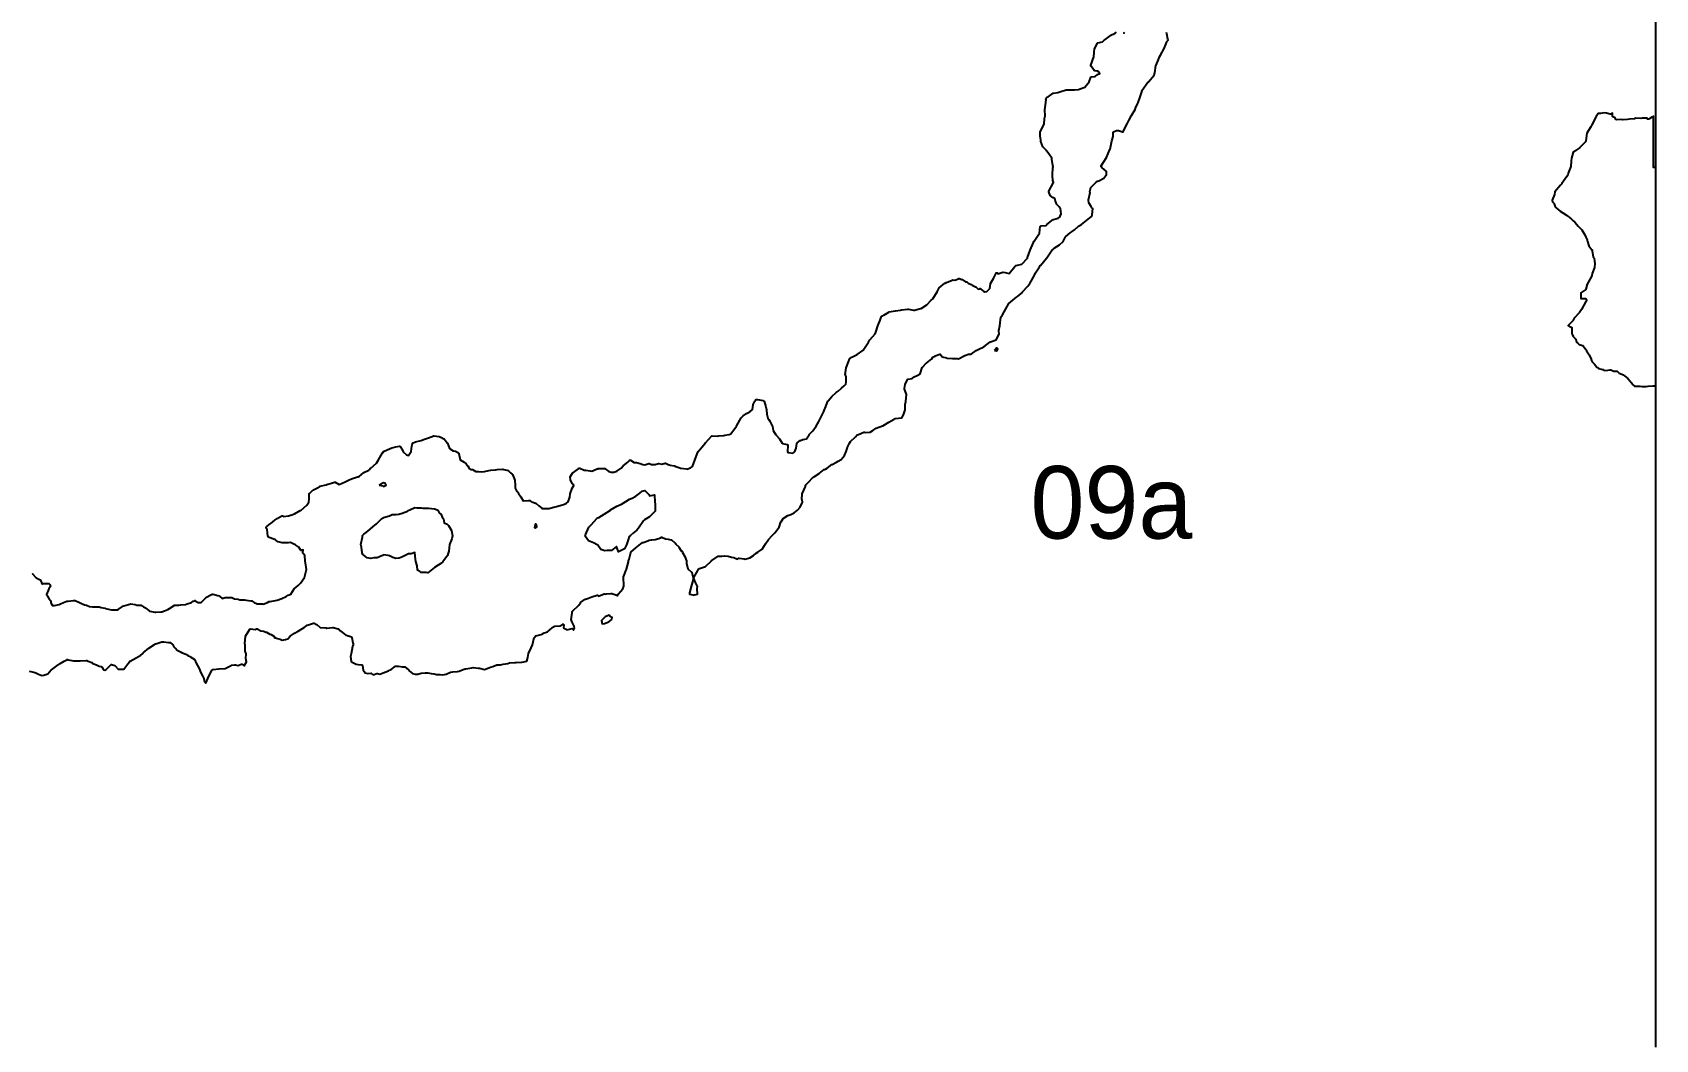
# Model space of a CAD drawing. Header units: millimetres. Extents: x 0 to 600, y 0 to 900.
# Drawn here: x 146.7 to 280.8, y 83.3 to 166.5 of the extents above; entities that cross this region are included whole.
import ezdxf
from ezdxf.enums import TextEntityAlignment as Align

# ---------------------------------------------------------------- set-up
doc = ezdxf.new("R2010")
doc.units = ezdxf.units.MM
doc.layers.add('CORTE', color=1, linetype='Continuous')
doc.layers.add('GRABADO', color=5, linetype='Continuous')

msp = doc.modelspace()

# ---------------------------------------------------------------- linework, layer by layer
at = {"layer": 'CORTE'}
for points in [[(280.82, 188.86), (280.82, 157.83), (280.82, 156.81), (280.82, 154.92), (280.82, 150.76), (280.82, 150.75), (280.82, 150.75), (280.82, 150.54), (280.82, 148.96), (280.82, 130.39), (280.82, 129.06), (280.82, 128.06), (280.82, 127.07), (280.82, 127.06), (280.82, 127.06), (280.82, 125.16), (280.82, 121.31), (280.82, 119.66), (280.82, 118.19), (280.82, 116.05), (280.82, 113.63), (280.82, 112.75), (280.82, 112.75), (280.82, 112.75), (280.82, 112.24), (280.82, 110.82), (280.82, 109.47), (280.82, 109.45), (280.82, 89.43), (280.82, 89.43), (280.82, 89.43), (280.82, 88.53), (280.82, 88.53), (280.82, 88.03), (280.82, 86.38), (280.82, 86.09), (280.82, 85.64), (280.82, 85.43), (280.82, 85.11), (280.82, 84.85), (280.82, 84.2), (280.82, 83.44), (280.82, 82.79)], [(146.65, 121.79), (146.66, 121.78), (146.67, 121.78), (146.95, 121.47), (146.95, 121.47), (146.96, 121.46), (146.96, 121.45), (147.3, 121.26), (147.31, 121.26), (147.31, 121.25), (147.32, 121.25), (147.32, 121.25), (147.32, 121.24), (147.33, 121.23), (147.33, 121.23), (147.47, 120.92), (147.52, 120.96), (147.52, 120.96), (147.53, 120.97), (147.54, 120.97), (147.55, 120.97), (147.56, 120.97), (147.96, 120.97), (147.97, 120.97), (147.98, 120.97), (147.99, 120.97), (148, 120.96), (148, 120.96), (148.09, 120.88), (148.09, 120.88), (148.1, 120.87), (148.1, 120.86), (148.11, 120.86), (148.11, 120.85), (148.14, 120.75), (148.14, 120.74), (148.14, 120.73), (148.14, 120.72), (148.14, 120.71), (148.13, 120.7), (148.13, 120.7), (148.02, 120.52), (147.81, 120.05), (147.91, 119.94), (147.91, 119.93), (148.02, 119.74), (148.15, 119.56), (148.16, 119.56), (148.16, 119.55), (148.16, 119.54), (148.17, 119.54), (148.17, 119.53), (148.19, 119.37), (148.32, 119.15), (148.47, 119.15), (148.86, 119.24), (148.98, 119.28), (149.23, 119.41), (149.23, 119.41), (149.5, 119.51), (149.5, 119.51), (149.51, 119.51), (149.6, 119.52), (150.05, 119.56), (150.05, 119.56), (150.16, 119.55), (150.17, 119.55), (150.18, 119.55), (150.18, 119.55), (150.54, 119.41), (150.55, 119.41), (150.56, 119.4), (150.56, 119.4), (150.59, 119.38), (150.6, 119.37), (150.6, 119.37), (150.96, 119.2), (151.11, 119.17), (151.12, 119.17), (151.38, 119.08), (151.62, 119.03), (151.85, 119.03), (152.14, 119.04), (152.15, 119.04), (152.16, 119.04), (152.35, 118.98), (152.68, 118.92), (152.69, 118.91), (152.69, 118.91), (152.8, 118.86), (153.2, 118.78), (153.23, 118.78), (153.69, 118.78), (153.75, 118.82), (154.19, 119.11), (154.2, 119.12), (154.21, 119.12), (154.59, 119.22), (154.73, 119.27), (154.74, 119.28), (154.75, 119.28), (154.76, 119.28), (154.76, 119.28), (155.15, 119.23), (155.15, 119.23), (155.16, 119.23), (155.29, 119.18), (155.62, 119.17), (155.62, 119.17), (155.63, 119.17), (155.64, 119.17), (155.65, 119.16), (155.66, 119.16), (155.84, 119.04), (156.01, 118.95), (156.02, 118.94), (156.02, 118.94), (156.3, 118.71), (156.34, 118.68), (156.35, 118.68), (156.77, 118.61), (156.85, 118.61), (157.3, 118.63), (157.3, 118.63), (157.36, 118.63), (157.58, 118.72), (157.86, 118.81), (157.99, 118.89), (158.37, 119.16), (158.38, 119.17), (158.39, 119.17), (158.4, 119.18), (158.41, 119.18), (158.75, 119.18), (158.92, 119.21), (158.93, 119.21), (159.31, 119.23), (159.44, 119.28), (159.81, 119.41), (159.94, 119.5), (159.95, 119.5), (159.96, 119.5), (160.06, 119.54), (160.06, 119.54), (160.07, 119.55), (160.09, 119.55), (160.1, 119.55), (160.11, 119.54), (160.35, 119.41), (160.49, 119.39), (160.5, 119.39), (160.61, 119.41), (160.98, 119.79), (160.98, 119.79), (160.99, 119.8), (161.47, 120.05), (161.5, 120.07), (161.51, 120.08), (161.52, 120.08), (161.54, 120.09), (161.54, 120.09), (161.55, 120.09), (161.56, 120.09), (161.56, 120.09), (161.57, 120.09), (161.98, 119.97), (161.98, 119.97), (162.09, 119.94), (162.1, 119.94), (162.11, 119.93), (162.12, 119.93), (162.33, 119.74), (162.58, 119.81), (162.58, 119.82), (162.59, 119.82), (162.59, 119.82), (162.6, 119.82), (162.88, 119.8), (163.12, 119.82), (163.12, 119.82), (163.13, 119.82), (163.14, 119.82), (163.14, 119.81), (163.15, 119.81), (163.37, 119.71), (163.66, 119.66), (163.66, 119.66), (163.81, 119.63), (164.17, 119.63), (164.17, 119.63), (164.18, 119.63), (164.32, 119.6), (164.7, 119.54), (164.79, 119.54), (164.79, 119.53), (164.8, 119.53), (164.81, 119.53), (164.82, 119.53), (164.82, 119.52), (164.98, 119.41), (165.17, 119.32), (165.23, 119.3), (165.64, 119.29), (165.65, 119.29), (165.66, 119.29), (165.66, 119.29), (165.67, 119.28), (165.73, 119.25), (166.09, 119.41), (166.22, 119.48), (166.23, 119.48), (166.24, 119.49), (166.25, 119.49), (166.26, 119.49), (166.27, 119.49), (166.31, 119.48), (166.76, 119.56), (166.9, 119.6), (167.27, 119.72), (167.64, 119.9), (167.79, 119.99), (167.79, 119.99), (168.01, 120.09), (168.29, 120.53), (168.29, 120.54), (168.3, 120.54), (168.61, 120.79), (168.81, 121), (169.15, 121.46), (169.31, 122.12), (169.22, 122.67), (169.19, 122.8), (169.19, 122.81), (169.18, 123.29), (169.03, 123.46), (169.03, 123.46), (169.02, 123.47), (169.02, 123.48), (169.02, 123.49), (169.01, 123.5), (169.01, 123.51), (169.03, 123.74), (168.88, 123.71), (168.88, 123.71), (168.87, 123.71), (168.86, 123.71), (168.85, 123.71), (168.84, 123.71), (168.83, 123.72), (168.83, 123.72), (168.82, 123.73), (168.82, 123.73), (168.81, 123.74), (168.81, 123.75), (168.68, 123.98), (168.44, 124.14), (168.44, 124.14), (168.38, 124.2), (168.35, 124.19), (168.35, 124.19), (168.34, 124.19), (168.33, 124.2), (168.32, 124.2), (168.32, 124.2), (167.99, 124.35), (167.83, 124.33), (167.83, 124.33), (167.45, 124.33), (167.29, 124.34), (167.29, 124.34), (166.97, 124.41), (166.97, 124.41), (166.96, 124.41), (166.95, 124.42), (166.95, 124.42), (166.74, 124.57), (166.61, 124.64), (166.23, 124.78), (166.2, 124.79), (166.2, 124.79), (166.19, 124.79), (166.18, 124.8), (166.17, 124.8), (166.17, 124.81), (166.14, 124.86), (166.13, 124.86), (166.13, 124.87), (166.13, 124.87), (166.13, 124.88), (166.12, 124.89), (166.07, 125.42), (165.99, 125.55), (165.99, 125.56), (165.99, 125.57), (165.98, 125.57), (165.98, 125.58), (165.98, 125.59), (165.98, 125.6), (165.98, 125.6), (165.98, 125.61), (165.99, 125.62), (165.99, 125.62), (165.99, 125.63), (165.99, 125.63), (166, 125.65), (166.01, 125.65), (166.21, 125.81), (166.5, 126.04), (166.5, 126.04), (166.73, 126.23), (166.73, 126.23), (166.9, 126.35), (166.9, 126.35), (167.27, 126.55), (167.27, 126.55), (167.28, 126.55), (167.29, 126.55), (167.3, 126.56), (167.3, 126.56), (167.31, 126.56), (167.31, 126.55), (167.32, 126.55), (167.33, 126.55), (167.42, 126.5), (167.81, 126.55), (168, 126.63), (168.01, 126.63), (168.32, 126.72), (168.8, 127), (168.8, 127), (168.81, 127.01), (168.82, 127.01), (168.84, 127.01), (168.88, 127.04), (169.33, 127.44), (169.5, 127.7), (169.53, 127.96), (169.52, 128.37), (169.52, 128.38), (169.52, 128.39), (169.53, 128.39), (169.53, 128.4), (169.54, 128.41), (169.54, 128.42), (169.55, 128.42), (169.87, 128.71), (169.88, 128.72), (170.22, 128.89), (170.4, 129), (170.41, 129), (170.42, 129.01), (170.42, 129.01), (170.93, 129.12), (170.94, 129.12), (171, 129.14), (171.46, 129.3), (171.62, 129.35), (171.63, 129.35), (171.65, 129.35), (171.66, 129.35), (171.67, 129.34), (171.67, 129.34), (171.68, 129.34), (172.01, 129.15), (172.5, 129.36), (172.78, 129.52), (172.79, 129.52), (173.02, 129.62), (173.03, 129.62), (173.52, 129.79), (173.53, 129.79), (173.54, 129.8), (173.55, 129.8), (173.55, 129.8), (173.56, 129.8), (173.57, 129.79), (173.57, 129.79), (173.67, 129.82), (174.05, 130.14), (174.05, 130.15), (174.06, 130.15), (174.06, 130.15), (174.46, 130.35), (174.46, 130.35), (174.56, 130.39), (174.6, 130.49), (174.61, 130.49), (174.61, 130.5), (174.62, 130.5), (174.62, 130.51), (175.09, 130.91), (175.27, 131.19), (175.6, 131.77), (175.61, 131.78), (175.61, 131.78), (175.71, 131.9), (175.72, 131.9), (175.72, 131.91), (175.73, 131.91), (176.16, 132.11), (176.16, 132.11), (176.37, 132.19), (176.37, 132.19), (176.69, 132.28), (176.7, 132.28), (177, 132.31), (177.01, 132.31), (177.02, 132.31), (177.03, 132.3), (177.04, 132.3), (177.05, 132.29), (177.05, 132.29), (177.06, 132.28), (177.07, 132.27), (177.07, 132.27), (177.29, 131.88), (177.29, 131.87), (177.29, 131.86), (177.3, 131.85), (177.3, 131.84), (177.3, 131.84), (177.57, 131.61), (177.73, 131.56), (177.96, 131.87), (178.03, 132.31), (178.03, 132.31), (178.08, 132.55), (178.08, 132.56), (178.08, 132.57), (178.09, 132.57), (178.09, 132.58), (178.09, 132.58), (178.1, 132.59), (178.11, 132.6), (178.11, 132.6), (178.12, 132.6), (178.12, 132.61), (178.26, 132.66), (178.26, 132.66), (178.31, 132.67), (178.78, 132.78), (178.97, 132.86), (179.3, 132.99), (179.3, 132.99), (179.69, 133.13), (179.82, 133.19), (179.83, 133.19), (179.83, 133.19), (179.84, 133.19), (179.84, 133.19), (179.85, 133.19), (179.86, 133.19), (180.26, 133.13), (180.27, 133.13), (180.4, 133.07), (180.41, 133.07), (180.66, 132.94), (180.67, 132.93), (180.67, 132.93), (180.68, 132.92), (180.68, 132.92), (180.95, 132.59), (180.96, 132.58), (180.96, 132.58), (180.96, 132.58), (180.96, 132.57), (180.97, 132.57), (181.14, 132.13), (181.44, 131.94), (181.44, 131.94), (181.6, 131.92), (181.6, 131.92), (181.62, 131.91), (181.62, 131.91), (181.87, 131.76), (181.88, 131.75), (181.88, 131.75), (181.88, 131.75), (181.89, 131.74), (181.9, 131.73), (181.9, 131.72), (181.9, 131.72), (182.01, 131.2), (182.01, 131.2), (182.01, 131.2), (182.34, 131), (182.35, 130.99), (182.51, 130.87), (182.51, 130.86), (182.52, 130.86), (182.52, 130.85), (182.66, 130.68), (182.66, 130.67), (182.67, 130.66), (182.67, 130.66), (182.72, 130.5), (182.91, 130.4), (183, 130.39), (183.01, 130.39), (183.02, 130.39), (183.31, 130.24), (183.51, 130.24), (183.52, 130.24), (183.52, 130.24), (183.77, 130.19), (184.02, 130.23), (184.37, 130.3), (184.54, 130.34), (184.54, 130.34), (184.55, 130.35), (184.94, 130.36), (185.07, 130.38), (185.51, 130.41), (185.52, 130.41), (185.53, 130.41), (185.62, 130.39), (185.98, 130.31), (185.98, 130.31), (185.99, 130.3), (186, 130.3), (186, 130.3), (186.01, 130.29), (186.17, 130.11), (186.31, 130), (186.31, 129.99), (186.32, 129.99), (186.32, 129.98), (186.33, 129.98), (186.43, 129.79), (186.43, 129.79), (186.52, 129.52), (186.53, 129.51), (186.53, 129.51), (186.55, 129.07), (186.55, 129.06), (186.55, 128.85), (186.71, 128.58), (186.77, 128.51), (186.77, 128.51), (186.83, 128.42), (186.83, 128.42), (187.02, 128.13), (187.03, 128.13), (187.21, 127.79), (187.69, 127.83), (187.69, 127.83), (187.76, 127.83), (187.77, 127.83), (187.77, 127.83), (187.78, 127.83), (187.78, 127.82), (187.79, 127.82), (187.89, 127.74), (188.17, 127.65), (188.17, 127.65), (188.18, 127.64), (188.25, 127.6), (188.26, 127.6), (188.52, 127.39), (188.77, 127.19), (188.83, 127.18), (189.26, 127.16), (189.33, 127.16), (189.76, 127.29), (189.77, 127.29), (189.98, 127.34), (190.28, 127.42), (190.64, 127.54), (190.79, 127.61), (190.95, 127.72), (191.07, 128.11), (191.12, 128.39), (191.12, 128.39), (191.28, 128.84), (191.28, 128.85), (191.4, 129.07), (191.38, 129.15), (191.3, 129.21), (191.3, 129.22), (191.29, 129.22), (191.29, 129.23), (191.28, 129.23), (191.14, 129.53), (191.13, 129.54), (191.13, 129.55), (191.13, 129.55), (191.11, 129.76), (191.11, 129.77), (191.12, 129.78), (191.12, 129.78), (191.12, 129.79), (191.29, 130.08), (191.29, 130.08), (191.29, 130.09), (191.3, 130.09), (191.31, 130.1), (191.79, 130.46), (191.79, 130.46), (191.83, 130.49), (191.84, 130.49), (191.85, 130.49), (191.86, 130.49), (191.86, 130.5), (191.87, 130.5), (191.88, 130.5), (191.88, 130.5), (191.89, 130.49), (191.9, 130.49), (191.9, 130.49), (192.27, 130.33), (192.4, 130.33), (192.4, 130.33), (192.74, 130.28), (192.75, 130.28), (192.91, 130.25), (193.35, 130.44), (193.35, 130.44), (193.42, 130.46), (193.43, 130.46), (193.43, 130.47), (193.44, 130.47), (193.91, 130.47), (193.95, 130.48), (193.96, 130.48), (193.96, 130.48), (193.97, 130.48), (193.98, 130.48), (193.98, 130.47), (193.99, 130.47), (194, 130.47), (194.01, 130.46), (194.01, 130.46), (194.31, 130.23), (194.5, 130.17), (194.72, 130.16), (194.97, 130.25), (195.32, 130.51), (195.48, 130.69), (195.86, 131.01), (196, 131.15), (196.01, 131.15), (196.02, 131.16), (196.02, 131.16), (196.03, 131.16), (196.03, 131.17), (196.04, 131.17), (196.05, 131.17), (196.06, 131.17), (196.06, 131.17), (196.07, 131.17), (196.08, 131.17), (196.09, 131.16), (196.09, 131.16), (196.09, 131.16), (196.4, 130.96), (196.57, 130.98), (196.58, 130.98), (196.59, 130.98), (196.6, 130.98), (196.88, 130.89), (197.12, 130.82), (197.28, 130.77), (197.6, 130.89), (197.61, 130.89), (197.61, 130.89), (197.62, 130.89), (197.63, 130.89), (197.63, 130.89), (197.64, 130.89), (197.65, 130.89), (197.84, 130.8), (198.13, 130.81), (198.4, 130.89), (198.4, 130.89), (198.41, 130.89), (198.42, 130.89), (198.43, 130.89), (198.43, 130.89), (198.67, 130.84), (198.95, 130.92), (198.95, 130.92), (198.96, 130.92), (198.98, 130.92), (198.99, 130.92), (198.99, 130.91), (199.22, 130.81), (199.38, 130.74), (199.73, 130.69), (199.73, 130.69), (199.74, 130.69), (199.75, 130.69), (199.75, 130.68), (199.76, 130.68), (199.83, 130.63), (200.16, 130.52), (200.24, 130.49), (200.25, 130.49), (200.26, 130.49), (200.71, 130.44), (200.72, 130.44), (200.72, 130.44), (200.76, 130.43), (201.05, 130.52), (201.22, 130.65), (201.4, 131.16), (201.4, 131.16), (201.61, 131.7), (201.61, 131.7), (201.7, 131.87), (201.7, 131.88), (201.7, 131.89), (201.75, 131.94), (202.27, 132.58), (202.27, 132.58), (202.27, 132.59), (202.28, 132.6), (202.28, 132.6), (202.8, 133.16), (202.8, 133.16), (202.81, 133.17), (202.82, 133.17), (202.83, 133.18), (202.83, 133.18), (202.84, 133.18), (202.85, 133.18), (202.85, 133.18), (203.27, 133.16), (203.37, 133.17), (203.81, 133.2), (203.88, 133.22), (204.26, 133.3), (204.38, 133.34), (204.85, 133.97), (204.88, 134.02), (205.24, 134.66), (205.24, 134.66), (205.25, 134.67), (205.42, 134.82), (205.42, 134.83), (205.67, 135.01), (205.95, 135.16), (206.17, 135.35), (206.23, 135.75), (206.24, 135.76), (206.24, 135.76), (206.24, 135.77), (206.36, 136.04), (206.36, 136.04), (206.37, 136.05), (206.45, 136.16), (206.46, 136.16), (206.46, 136.17), (206.47, 136.18), (206.48, 136.18), (206.49, 136.18), (206.49, 136.19), (206.5, 136.19), (206.5, 136.19), (206.59, 136.19), (206.6, 136.19), (207.05, 136.1), (207.06, 136.1), (207.06, 136.1), (207.07, 136.1), (207.08, 136.09), (207.09, 136.08), (207.09, 136.08), (207.1, 136.08), (207.12, 136.06), (207.12, 136.05), (207.13, 136.04), (207.13, 136.03), (207.28, 135.58), (207.29, 135.58), (207.34, 135.33), (207.34, 135.32), (207.36, 134.96), (207.45, 134.65), (207.53, 134.54), (207.53, 134.54), (207.62, 134.4), (207.62, 134.39), (207.75, 134.12), (207.75, 134.12), (207.82, 133.95), (207.82, 133.94), (207.89, 133.61), (208.11, 133.27), (208.12, 133.26), (208.13, 133.25), (208.14, 133.24), (208.4, 132.93), (208.64, 132.58), (208.64, 132.57), (208.64, 132.56), (208.65, 132.55), (208.65, 132.54), (208.65, 132.53), (209.03, 132.47), (209.04, 132.46), (209.06, 132.46), (209.06, 132.45), (209.07, 132.45), (209.08, 132.44), (209.08, 132.44), (209.08, 132.43), (209.09, 132.43), (209.09, 132.42), (209.09, 132.4), (209.09, 132.39), (209.06, 131.87), (209.1, 131.81), (209.15, 131.79), (209.51, 131.75), (209.6, 131.81), (209.67, 131.88), (209.8, 132.17), (209.84, 132.55), (209.84, 132.55), (209.84, 132.56), (209.85, 132.57), (209.85, 132.57), (209.85, 132.58), (209.86, 132.58), (209.86, 132.59), (209.87, 132.59), (210.13, 132.78), (210.14, 132.78), (210.14, 132.79), (210.35, 132.88), (210.35, 132.88), (210.36, 132.88), (210.65, 132.94), (210.87, 133.27), (210.87, 133.28), (211.16, 133.6), (211.44, 133.97), (211.67, 134.37), (211.8, 134.65), (211.8, 134.65), (212.07, 135.18), (212.14, 135.34), (212.19, 135.47), (212.41, 136.04), (212.41, 136.04), (212.41, 136.05), (212.42, 136.06), (212.73, 136.44), (212.73, 136.44), (213.1, 136.76), (213.1, 136.76), (213.26, 136.88), (213.53, 137.11), (213.76, 137.32), (213.76, 137.32), (213.9, 137.44), (213.92, 137.62), (213.92, 138.07), (213.86, 138.19), (213.86, 138.19), (213.86, 138.2), (213.86, 138.21), (213.85, 138.22), (213.85, 138.23), (213.91, 138.79), (213.91, 138.8), (213.92, 138.81), (214.12, 139.29), (214.2, 139.51), (214.2, 139.51), (214.2, 139.52), (214.21, 139.52), (214.21, 139.53), (214.3, 139.63), (214.31, 139.64), (214.31, 139.65), (214.32, 139.65), (214.44, 139.7), (214.84, 139.9), (215.3, 140.24), (215.34, 140.27), (215.78, 140.91), (215.85, 141.08), (215.86, 141.08), (215.86, 141.09), (215.87, 141.1), (216.32, 141.61), (216.37, 141.74), (216.54, 142.28), (216.54, 142.28), (216.72, 142.74), (216.81, 142.98), (216.81, 142.99), (216.82, 142.99), (216.82, 143), (216.82, 143.01), (216.92, 143.1), (216.92, 143.1), (216.93, 143.11), (216.93, 143.11), (216.94, 143.11), (217.03, 143.15), (217.45, 143.41), (217.46, 143.41), (217.47, 143.42), (217.47, 143.42), (217.48, 143.42), (217.81, 143.47), (218, 143.51), (218, 143.51), (218.42, 143.58), (218.42, 143.58), (218.53, 143.6), (218.99, 143.65), (219.06, 143.65), (219.06, 143.65), (219.07, 143.65), (219.48, 143.57), (219.58, 143.56), (220.07, 143.7), (220.07, 143.7), (220.08, 143.7), (220.08, 143.7), (220.11, 143.71), (220.58, 144.01), (220.96, 144.4), (220.96, 144.4), (221.09, 144.51), (221.44, 145.07), (221.61, 145.4), (221.61, 145.41), (221.61, 145.41), (221.62, 145.42), (221.62, 145.42), (222.09, 145.79), (222.1, 145.79), (222.15, 145.83), (222.16, 145.84), (222.17, 145.84), (222.21, 145.85), (222.69, 146.06), (222.69, 146.06), (222.71, 146.07), (222.71, 146.07), (222.72, 146.07), (222.89, 146.06), (223.22, 146.17), (223.22, 146.18), (223.23, 146.18), (223.25, 146.18), (223.25, 146.18), (223.26, 146.18), (223.49, 146.09), (223.49, 146.09), (223.5, 146.09), (223.78, 145.91), (223.84, 145.91), (223.85, 145.91), (223.86, 145.91), (223.87, 145.91), (223.87, 145.91), (223.89, 145.9), (223.89, 145.9), (224, 145.8), (224.24, 145.7), (224.25, 145.7), (224.25, 145.69), (224.26, 145.69), (224.33, 145.63), (224.62, 145.5), (224.63, 145.49), (224.63, 145.49), (224.83, 145.3), (224.96, 145.34), (224.97, 145.35), (224.97, 145.35), (224.98, 145.35), (224.99, 145.35), (225, 145.35), (225.01, 145.34), (225.02, 145.34), (225.03, 145.34), (225.03, 145.33), (225.3, 145.1), (225.35, 145.07), (225.54, 145.11), (225.79, 145.35), (225.85, 145.75), (225.85, 145.76), (225.86, 145.77), (226.1, 146.19), (226.23, 146.46), (226.23, 146.46), (226.31, 146.62), (226.31, 146.62), (226.32, 146.64), (226.33, 146.64), (226.33, 146.65), (226.34, 146.65), (226.35, 146.66), (226.36, 146.66), (226.38, 146.66), (226.39, 146.66), (226.4, 146.66), (226.41, 146.65), (226.42, 146.65), (226.43, 146.64), (226.44, 146.63), (226.44, 146.62), (226.45, 146.61), (226.46, 146.57), (226.88, 146.72), (226.89, 146.72), (226.9, 146.72), (226.91, 146.72), (227.06, 146.69), (227.06, 146.69), (227.4, 146.59), (227.86, 147.17), (227.86, 147.17), (227.89, 147.2), (227.89, 147.21), (227.9, 147.21), (227.95, 147.25), (227.96, 147.25), (227.97, 147.25), (227.97, 147.25), (228.43, 147.36), (228.9, 147.86), (228.92, 147.91), (229.13, 148.54), (229.4, 149.17), (229.43, 149.23), (229.43, 149.24), (229.43, 149.25), (229.44, 149.26), (229.46, 149.27), (229.9, 149.93), (229.96, 150.47), (229.97, 150.48), (229.97, 150.49), (229.98, 150.51), (229.99, 150.51), (229.99, 150.52), (230, 150.52), (230, 150.52), (230.01, 150.53), (230.02, 150.53), (230.03, 150.53), (230.46, 150.57), (230.5, 150.61), (230.51, 150.62), (230.51, 150.63), (230.52, 150.64), (230.52, 150.65), (231.04, 151.06), (231.04, 151.06), (231.05, 151.07), (231.06, 151.07), (231.44, 151.18), (231.55, 151.26), (231.6, 151.33), (231.7, 151.53), (231.63, 151.96), (231.59, 152.02), (231.59, 152.02), (231.54, 152.12), (231.32, 152.33), (231.32, 152.33), (231.31, 152.34), (231.31, 152.35), (231.21, 152.66), (231.17, 152.81), (231.06, 152.85), (231.04, 152.85), (231.04, 152.86), (230.82, 153.02), (230.81, 153.02), (230.8, 153.03), (230.8, 153.04), (230.79, 153.04), (230.67, 153.34), (230.66, 153.35), (230.66, 153.36), (230.66, 153.37), (230.66, 153.38), (230.66, 153.39), (230.66, 153.4), (231.02, 154.07), (231.02, 154.07), (231.02, 154.07), (231.03, 154.08), (231.05, 154.1), (231.06, 154.13), (231.01, 154.29), (231.01, 154.3), (230.98, 154.71), (230.97, 154.71), (230.98, 154.77), (231.01, 155.32), (231.01, 155.32), (231.02, 155.44), (231.02, 155.44), (231.02, 155.45), (231.02, 155.45), (231.01, 155.53), (230.93, 156.04), (230.93, 156.13), (230.74, 156.42), (230.5, 156.7), (230.5, 156.71), (230.47, 156.76), (230.44, 156.8), (230.19, 157.06), (230.18, 157.06), (230.17, 157.08), (230, 157.52), (230, 157.52), (230, 157.54), (230, 157.55), (230.01, 157.61), (229.96, 157.98), (229.95, 158.21), (229.95, 158.24), (229.95, 158.26), (229.97, 158.31), (229.97, 158.32), (230.28, 158.95), (230.32, 159.42), (230.37, 159.63), (230.34, 160.12), (230.34, 160.13), (230.34, 160.13), (230.37, 160.33), (230.44, 160.95), (230.43, 161.01), (230.43, 161.02), (230.43, 161.03), (230.44, 161.04), (230.44, 161.05), (230.44, 161.05), (230.5, 161.14), (230.5, 161.15), (230.51, 161.16), (230.51, 161.16), (230.52, 161.17), (230.63, 161.21), (231.04, 161.5), (231.05, 161.5), (231.06, 161.51), (231.07, 161.51), (231.42, 161.55), (231.58, 161.61), (231.58, 161.61), (232.1, 161.77), (232.11, 161.77), (232.12, 161.77), (232.14, 161.77), (232.14, 161.77), (232.65, 161.77), (232.65, 161.77), (232.65, 161.77), (232.79, 161.78), (233.15, 161.81), (233.18, 161.83), (233.18, 161.83), (233.19, 161.83), (233.65, 162), (234.01, 162.44), (234.15, 162.82), (234.15, 162.83), (234.16, 162.84), (234.17, 162.85), (234.18, 162.86), (234.18, 162.86), (234.19, 162.86), (234.2, 162.87), (234.21, 162.87), (234.21, 162.87), (234.51, 162.89), (234.7, 163.04), (234.71, 163.04), (234.88, 163.13), (234.83, 163.24), (234.71, 163.34), (234.47, 163.36), (234.47, 163.37), (234.46, 163.37), (234.44, 163.37), (234.44, 163.37), (234.44, 163.38), (234.43, 163.38), (234.42, 163.39), (234.16, 163.74), (234.15, 163.74), (234.15, 163.76), (234.15, 163.76), (234.14, 163.77), (234.14, 163.78), (234.14, 163.8), (234.14, 163.8), (234.14, 163.81), (234.15, 163.82), (234.15, 163.82), (234.15, 163.83), (234.4, 164.5), (234.43, 164.88), (234.46, 165.19), (234.46, 165.2), (234.47, 165.21), (234.68, 165.62), (234.68, 165.63), (234.68, 165.63), (234.69, 165.64), (234.7, 165.65), (234.71, 165.66), (234.72, 165.66), (235.1, 165.76), (235.22, 165.85), (235.3, 165.93), (235.3, 165.93), (235.74, 166.26), (235.74, 166.27), (236.15, 166.48), (236.15, 166.48), (236.28, 166.54)], [(236.87, 166.53), (236.88, 166.47), (236.93, 166.55)]]:
    msp.add_lwpolyline(points, dxfattribs=at)
for points in [[(175.31, 129.09), (175.62, 129.03), (175.68, 128.98), (175.91, 129.1), (175.82, 129.27), (175.68, 129.3), (175.31, 129.09)], [(188.19, 125.58), (188.2, 125.58), (188.35, 125.64), (188.31, 125.79), (188.24, 125.9), (188.16, 125.61), (188.19, 125.58)]]:
    msp.add_lwpolyline(points, close=True, dxfattribs=at)
at = {"layer": 'GRABADO'}
for points in [[(146.4, 113.71), (146.76, 113.64), (146.77, 113.64), (146.78, 113.64), (146.94, 113.57), (146.94, 113.57), (147.17, 113.46), (147.44, 113.35), (147.59, 113.4), (147.59, 113.4), (147.92, 113.5), (148.21, 113.84), (148.22, 113.84), (148.22, 113.84), (148.44, 114), (148.67, 114.15), (148.96, 114.36), (149.28, 114.54), (149.49, 114.67), (149.49, 114.67), (149.5, 114.68), (149.51, 114.68), (149.52, 114.68), (149.54, 114.68), (149.55, 114.68), (149.62, 114.66), (150.05, 114.58), (150.07, 114.58), (150.07, 114.58), (150.56, 114.57), (150.57, 114.57), (150.58, 114.57), (150.59, 114.57), (151.09, 114.59), (151.12, 114.59), (151.12, 114.59), (151.13, 114.59), (151.14, 114.59), (151.27, 114.55), (151.27, 114.55), (151.57, 114.45), (151.57, 114.44), (151.58, 114.44), (151.59, 114.44), (151.59, 114.43), (151.6, 114.43), (151.66, 114.35), (151.94, 114.24), (152.16, 114.13), (152.33, 114.1), (152.34, 114.1), (152.35, 114.09), (152.35, 114.09), (152.36, 114.09), (152.37, 114.08), (152.37, 114.08), (152.38, 114.07), (152.38, 114.07), (152.54, 113.84), (152.64, 113.8), (152.65, 113.8), (152.72, 113.84), (153.13, 114.24), (153.14, 114.24), (153.15, 114.25), (153.15, 114.25), (153.16, 114.25), (153.16, 114.26), (153.17, 114.26), (153.18, 114.26), (153.19, 114.26), (153.2, 114.26), (153.46, 114.19), (153.46, 114.19), (153.47, 114.18), (153.47, 114.18), (153.48, 114.18), (153.49, 114.17), (153.74, 113.89), (154.2, 113.89), (154.54, 114.32), (154.7, 114.51), (154.71, 114.53), (154.71, 114.53), (154.72, 114.54), (154.72, 114.54), (154.73, 114.54), (155.24, 114.82), (155.62, 115.05), (155.75, 115.15), (155.81, 115.22), (155.81, 115.22), (155.82, 115.23), (156.28, 115.62), (156.28, 115.62), (156.74, 115.93), (156.74, 115.93), (156.81, 115.97), (156.81, 115.97), (156.82, 115.97), (156.83, 115.98), (156.86, 115.99), (157.35, 116.14), (157.35, 116.14), (157.36, 116.14), (157.36, 116.14), (157.52, 116.14), (157.53, 116.14), (157.53, 116.14), (157.9, 116.09), (158.01, 116.09), (158.02, 116.09), (158.03, 116.09), (158.03, 116.09), (158.04, 116.08), (158.05, 116.08), (158.05, 116.08), (158.24, 115.92), (158.24, 115.92), (158.25, 115.92), (158.25, 115.91), (158.34, 115.73), (158.46, 115.62), (158.47, 115.62), (158.62, 115.45), (158.96, 115.28), (158.97, 115.28), (158.98, 115.28), (158.99, 115.28), (158.99, 115.27), (159.06, 115.24), (159.38, 115.1), (159.39, 115.1), (159.4, 115.09), (159.5, 115.01), (159.76, 114.9), (159.76, 114.89), (160.03, 114.72), (160.04, 114.71), (160.04, 114.7), (160.11, 114.62), (160.11, 114.61), (160.12, 114.6), (160.12, 114.59), (160.14, 114.5), (160.31, 114.18), (160.31, 114.18), (160.5, 113.82), (160.5, 113.81), (160.5, 113.81), (160.52, 113.72), (160.57, 113.57), (160.72, 113.33), (160.72, 113.33), (160.82, 113.12), (160.82, 113.11), (160.82, 113.11), (160.88, 112.84), (161, 112.73), (161.15, 113.11), (161.15, 113.12), (161.48, 113.81), (161.49, 113.81), (161.5, 113.83), (161.51, 113.84), (161.52, 113.84), (161.53, 113.85), (161.53, 113.85), (161.59, 113.86), (161.59, 113.86), (162.07, 113.9), (162.1, 113.91), (162.58, 113.94), (162.65, 113.97), (163.08, 114.2), (163.09, 114.2), (163.1, 114.21), (163.1, 114.21), (163.4, 114.25), (163.41, 114.25), (163.42, 114.25), (163.43, 114.25), (163.44, 114.25), (163.64, 114.19), (163.95, 114.29), (163.95, 114.29), (163.97, 114.29), (163.98, 114.29), (163.99, 114.29), (164, 114.29), (164.01, 114.28), (164.01, 114.28), (164.02, 114.28), (164.15, 114.16), (164.36, 114.49), (164.31, 114.77), (164.31, 114.77), (164.33, 115.16), (164.25, 115.36), (164.25, 115.36), (164.25, 115.37), (164.24, 115.86), (164.21, 116.01), (164.21, 116.02), (164.21, 116.03), (164.27, 116.57), (164.28, 116.58), (164.28, 116.59), (164.28, 116.6), (164.62, 117.18), (164.63, 117.19), (164.64, 117.2), (164.65, 117.2), (164.65, 117.21), (164.67, 117.22), (164.68, 117.22), (164.69, 117.22), (165.08, 117.17), (165.18, 117.21), (165.19, 117.22), (165.21, 117.22), (165.23, 117.22), (165.23, 117.22), (165.24, 117.21), (165.54, 117.05), (165.74, 117.03), (165.75, 117.03), (165.75, 117.03), (165.76, 117.03), (165.99, 116.94), (166, 116.94), (166.29, 116.79), (166.38, 116.76), (166.39, 116.75), (166.39, 116.75), (166.6, 116.62), (166.61, 116.62), (166.62, 116.61), (166.62, 116.6), (166.7, 116.47), (166.79, 116.47), (166.8, 116.46), (167.13, 116.37), (167.13, 116.37), (167.14, 116.37), (167.31, 116.28), (167.57, 116.33), (167.78, 116.4), (167.96, 116.61), (167.97, 116.62), (167.97, 116.62), (168.31, 116.86), (168.62, 117.04), (168.83, 117.16), (169.12, 117.32), (169.35, 117.5), (169.35, 117.51), (169.36, 117.51), (169.56, 117.59), (169.56, 117.59), (169.89, 117.7), (169.9, 117.7), (169.91, 117.7), (169.92, 117.7), (169.94, 117.7), (169.95, 117.69), (170.15, 117.59), (170.16, 117.58), (170.16, 117.58), (170.16, 117.58), (170.44, 117.32), (170.45, 117.32), (170.93, 117.29), (170.94, 117.28), (170.95, 117.28), (170.96, 117.28), (170.98, 117.27), (171.48, 117.33), (171.49, 117.33), (171.5, 117.33), (171.5, 117.33), (171.51, 117.32), (171.51, 117.32), (171.94, 117.22), (171.95, 117.22), (171.96, 117.22), (171.96, 117.21), (171.97, 117.21), (171.97, 117.2), (171.98, 117.2), (171.98, 117.2), (171.99, 117.19), (172.06, 117.08), (172.28, 116.92), (172.28, 116.92), (172.55, 116.7), (172.56, 116.7), (172.57, 116.7), (172.58, 116.7), (172.59, 116.7), (172.59, 116.7), (172.6, 116.7), (172.77, 116.63), (173.02, 116.56), (173.03, 116.55), (173.04, 116.55), (173.04, 116.54), (173.05, 116.54), (173.06, 116.53), (173.06, 116.52), (173.07, 116.51), (173.07, 116.5), (173.13, 116.05), (173.17, 115.97), (173.17, 115.96), (173.18, 115.94), (173.18, 115.93), (173.17, 115.85), (173.16, 115.85), (173.12, 115.75), (173.01, 115.16), (173.01, 115.15), (172.94, 114.92), (173, 114.52), (173.05, 114.49), (173.09, 114.46), (173.41, 114.29), (173.58, 114.27), (173.87, 114.24), (173.87, 114.24), (173.88, 114.24), (173.89, 114.23), (173.9, 114.23), (173.91, 114.22), (173.91, 114.22), (173.92, 114.21), (173.93, 114.2), (173.93, 114.19), (173.93, 114.18), (174, 113.81), (174.07, 113.7), (174.14, 113.59), (174.38, 113.53), (174.62, 113.56), (174.63, 113.56), (174.64, 113.56), (174.65, 113.55), (174.66, 113.55), (174.67, 113.54), (174.67, 113.54), (174.81, 113.41), (175.12, 113.54), (175.13, 113.54), (175.14, 113.54), (175.15, 113.54), (175.16, 113.54), (175.17, 113.54), (175.37, 113.47), (175.64, 113.59), (176.09, 113.76), (176.16, 113.79), (176.3, 113.85), (176.67, 114.12), (176.67, 114.12), (176.68, 114.12), (176.69, 114.13), (176.69, 114.13), (176.7, 114.13), (176.71, 114.13), (176.71, 114.13), (176.92, 114.12), (176.92, 114.12), (177.24, 114.07), (177.4, 114.09), (177.41, 114.09), (177.42, 114.09), (177.43, 114.08), (177.44, 114.08), (177.45, 114.07), (177.45, 114.07), (177.73, 113.84), (177.74, 113.84), (177.78, 113.79), (177.78, 113.79), (177.81, 113.74), (178.07, 113.53), (178.29, 113.47), (178.51, 113.48), (178.79, 113.56), (178.79, 113.56), (179.11, 113.58), (179.12, 113.58), (179.33, 113.57), (179.34, 113.57), (179.61, 113.53), (179.86, 113.49), (180.07, 113.44), (180.37, 113.44), (180.37, 113.44), (180.57, 113.43), (180.87, 113.48), (181.22, 113.63), (181.22, 113.63), (181.23, 113.63), (181.41, 113.67), (181.41, 113.67), (181.8, 113.69), (181.92, 113.73), (182.27, 113.85), (182.27, 113.86), (182.44, 113.9), (182.48, 113.91), (182.48, 113.91), (182.49, 113.91), (182.97, 113.99), (183.09, 114.01), (183.09, 114.01), (183.11, 114.01), (183.11, 114.01), (183.51, 113.96), (183.59, 113.96), (183.6, 113.96), (184.02, 113.86), (184.53, 114.06), (184.53, 114.06), (184.72, 114.11), (185.05, 114.23), (185.06, 114.23), (185.06, 114.23), (185.07, 114.23), (185.35, 114.23), (185.58, 114.3), (185.58, 114.3), (185.95, 114.34), (186.1, 114.4), (186.11, 114.4), (186.11, 114.4), (186.11, 114.4), (186.56, 114.44), (186.57, 114.44), (186.57, 114.44), (186.65, 114.43), (187.09, 114.46), (187.15, 114.47), (187.53, 114.54), (187.62, 114.86), (187.66, 115.18), (187.66, 115.19), (187.66, 115.2), (187.66, 115.21), (187.77, 115.4), (187.99, 115.89), (188.14, 116.49), (188.15, 116.5), (188.15, 116.51), (188.16, 116.51), (188.24, 116.61), (188.24, 116.62), (188.24, 116.62), (188.25, 116.63), (188.26, 116.63), (188.27, 116.63), (188.71, 116.76), (188.87, 116.84), (188.87, 116.85), (189.22, 116.98), (189.62, 117.31), (189.63, 117.32), (189.74, 117.39), (189.75, 117.4), (189.84, 117.43), (189.85, 117.44), (189.86, 117.44), (190.28, 117.47), (190.47, 117.59), (190.48, 117.6), (190.49, 117.6), (190.5, 117.6), (190.51, 117.6), (190.52, 117.6), (190.53, 117.6), (190.54, 117.6), (190.55, 117.59), (190.56, 117.58), (190.57, 117.57), (190.58, 117.56), (190.58, 117.55), (190.58, 117.54), (190.58, 117.53), (190.58, 117.52), (190.58, 117.52), (190.55, 117.3), (190.76, 117.19), (190.84, 117.15), (191.27, 117.24), (191.28, 117.24), (191.29, 117.24), (191.29, 117.24), (191.3, 117.23), (191.31, 117.23), (191.32, 117.23), (191.32, 117.22), (191.33, 117.22), (191.34, 117.21), (191.35, 117.2), (191.35, 117.19), (191.37, 117.1), (191.47, 117.27), (191.43, 117.43), (191.28, 117.77), (191.24, 117.84), (191.23, 117.84), (191.23, 117.85), (191.22, 117.86), (191.21, 117.93), (191.2, 117.94), (191.2, 117.96), (191.28, 118.55), (191.28, 118.65), (191.29, 118.66), (191.29, 118.67), (191.29, 118.67), (191.29, 118.68), (191.3, 118.69), (191.82, 119.18), (191.95, 119.38), (191.95, 119.39), (191.96, 119.39), (191.97, 119.4), (192.36, 119.66), (192.36, 119.66), (192.37, 119.67), (192.63, 119.76), (192.89, 119.87), (192.9, 119.87), (193.33, 119.99), (193.34, 119.99), (193.35, 119.99), (193.35, 119.99), (193.36, 119.99), (193.37, 119.99), (193.38, 119.99), (193.39, 119.98), (193.39, 119.98), (193.4, 119.98), (193.46, 119.93), (193.93, 120.1), (193.94, 120.1), (193.95, 120.1), (193.96, 120.1), (193.96, 120.1), (193.97, 120.1), (193.98, 120.1), (193.98, 120.1), (193.99, 120.09), (194, 120.09), (194.11, 120.11), (194.11, 120.11), (194.48, 120.15), (194.49, 120.15), (194.49, 120.15), (194.52, 120.15), (194.53, 120.14), (194.54, 120.14), (194.54, 120.14), (194.63, 120.11), (194.96, 120), (194.97, 119.99), (194.98, 119.99), (194.98, 119.98), (195, 119.96), (195.07, 120.08), (195.07, 120.08), (195.47, 120.52), (195.55, 120.74), (195.55, 120.86), (195.52, 121.42), (195.52, 121.43), (195.52, 121.52), (195.52, 121.52), (195.52, 121.53), (195.76, 122.14), (195.94, 122.77), (195.94, 122.8), (195.94, 122.81), (195.94, 122.82), (195.94, 122.83), (195.98, 122.99), (196.11, 123.52), (196.11, 123.53), (196.12, 123.54), (196.12, 123.55), (196.13, 123.56), (196.53, 123.93), (196.53, 123.93), (196.95, 124.26), (197.06, 124.34), (197.06, 124.35), (197.07, 124.35), (197.07, 124.35), (197.08, 124.36), (197.09, 124.36), (197.1, 124.36), (197.11, 124.36), (197.15, 124.36), (197.6, 124.53), (197.6, 124.53), (197.61, 124.54), (197.84, 124.58), (197.85, 124.58), (198.13, 124.61), (198.43, 124.68), (198.64, 124.78), (198.64, 124.79), (198.65, 124.79), (198.66, 124.79), (198.67, 124.79), (198.68, 124.79), (198.68, 124.79), (198.69, 124.79), (198.98, 124.66), (199.21, 124.62), (199.44, 124.58), (199.45, 124.58), (199.46, 124.57), (199.47, 124.57), (199.77, 124.32), (199.79, 124.29), (199.8, 124.29), (199.8, 124.28), (199.81, 124.27), (199.82, 124.25), (200.09, 123.99), (200.1, 123.98), (200.28, 123.66), (200.3, 123.66), (200.31, 123.66), (200.31, 123.66), (200.32, 123.66), (200.33, 123.66), (200.34, 123.65), (200.35, 123.65), (200.35, 123.64), (200.36, 123.64), (200.36, 123.63), (200.37, 123.62), (200.4, 123.54), (200.58, 123.21), (200.58, 123.2), (200.72, 122.84), (200.72, 122.82), (200.72, 122.81), (200.72, 122.66), (200.83, 122.19), (200.84, 122.18), (200.84, 122.18), (201.14, 121.91), (201.14, 121.91), (201.15, 121.9), (201.15, 121.9), (201.16, 121.89), (201.16, 121.88), (201.28, 121.44), (201.28, 121.44), (201.28, 121.43), (201.28, 121.42), (201.28, 121.31), (201.28, 121.3), (201.12, 120.72), (201.12, 120.72), (200.97, 120.2), (200.98, 120.09), (201.24, 120.02), (201.28, 120.01), (201.63, 120.09), (201.6, 120.56), (201.6, 120.56), (201.62, 120.72), (201.48, 121.06), (201.32, 121.39), (201.32, 121.39), (201.31, 121.4), (201.31, 121.42), (201.31, 121.43), (201.31, 121.44), (201.32, 121.45), (201.32, 121.46), (201.65, 122.04), (201.71, 122.15), (201.71, 122.16), (201.72, 122.17), (201.72, 122.17), (201.73, 122.18), (201.77, 122.2), (201.78, 122.21), (201.79, 122.21), (201.8, 122.21), (201.81, 122.21), (202.29, 122.38), (202.79, 122.85), (202.8, 122.86), (202.8, 122.86), (202.81, 122.87), (202.82, 122.88), (203.34, 123.22), (203.34, 123.22), (203.35, 123.23), (203.36, 123.23), (203.37, 123.23), (203.64, 123.24), (203.9, 123.26), (203.9, 123.26), (204.16, 123.22), (204.17, 123.22), (204.44, 123.15), (204.61, 123.12), (204.61, 123.12), (204.62, 123.12), (204.63, 123.12), (204.94, 122.99), (205.04, 123.06), (205.05, 123.06), (205.06, 123.06), (205.07, 123.07), (205.08, 123.07), (205.09, 123.07), (205.48, 123.01), (205.48, 123.01), (205.49, 123.01), (205.49, 123.01), (205.55, 122.99), (205.96, 123.09), (206.26, 123.29), (206.47, 123.47), (206.61, 123.57), (206.98, 123.82), (207.25, 124.24), (207.49, 124.61), (207.5, 124.61), (207.5, 124.61), (207.81, 124.95), (208.02, 125.17), (208.39, 125.63), (208.53, 126.06), (208.54, 126.06), (208.7, 126.33), (208.7, 126.34), (208.71, 126.34), (208.71, 126.34), (208.71, 126.35), (209.09, 126.59), (209.09, 126.59), (209.1, 126.6), (209.34, 126.68), (209.61, 126.81), (209.91, 127.03), (210.11, 127.29), (210.32, 127.69), (210.28, 127.89), (210.27, 127.9), (210.27, 127.91), (210.28, 128.37), (210.28, 128.38), (210.28, 128.39), (210.55, 128.98), (210.56, 129.08), (210.57, 129.09), (210.57, 129.1), (210.58, 129.11), (210.58, 129.12), (210.59, 129.12), (210.64, 129.17), (210.81, 129.35), (211.16, 129.73), (211.17, 129.74), (211.18, 129.75), (211.31, 129.82), (211.7, 130.06), (212.11, 130.38), (212.12, 130.38), (212.12, 130.38), (212.22, 130.43), (212.34, 130.51), (212.74, 130.82), (212.75, 130.82), (212.75, 130.82), (213.12, 131.01), (213.27, 131.09), (213.27, 131.09), (213.5, 131.21), (213.77, 131.54), (213.93, 131.87), (214.03, 132.22), (214.03, 132.23), (214.03, 132.23), (214.21, 132.57), (214.21, 132.57), (214.29, 132.71), (214.29, 132.72), (214.68, 133.1), (214.68, 133.1), (214.83, 133.25), (214.83, 133.25), (214.84, 133.26), (214.94, 133.3), (215.37, 133.49), (215.38, 133.49), (215.38, 133.49), (215.4, 133.49), (215.41, 133.49), (215.41, 133.49), (215.42, 133.49), (215.43, 133.48), (215.51, 133.44), (215.9, 133.49), (216.12, 133.62), (216.4, 133.81), (216.41, 133.81), (216.92, 133.99), (216.93, 134), (216.94, 134.01), (216.94, 134.01), (216.95, 134.01), (217.45, 134.32), (217.88, 134.56), (217.98, 134.61), (217.98, 134.61), (217.99, 134.62), (218, 134.62), (218.01, 134.62), (218.5, 134.66), (218.51, 134.66), (218.53, 134.67), (218.66, 134.91), (218.81, 135.33), (218.81, 135.78), (218.84, 136.02), (218.91, 136.59), (218.88, 136.68), (218.74, 137.04), (218.74, 137.05), (218.73, 137.06), (218.73, 137.07), (218.73, 137.08), (218.81, 137.42), (218.81, 137.43), (218.99, 137.83), (218.99, 137.84), (219, 137.84), (219, 137.85), (219.01, 137.86), (219.02, 137.86), (219.03, 137.87), (219.03, 137.87), (219.04, 137.87), (219.04, 137.87), (219.38, 137.93), (219.54, 138.05), (219.55, 138.05), (219.8, 138.16), (220.04, 138.31), (220.21, 138.82), (220.22, 138.83), (220.22, 138.83), (220.23, 138.84), (220.57, 139.2), (220.58, 139.2), (220.99, 139.53), (221.09, 139.68), (221.09, 139.68), (221.1, 139.69), (221.1, 139.7), (221.11, 139.7), (221.11, 139.71), (221.12, 139.71), (221.28, 139.77), (221.28, 139.78), (221.65, 139.92), (221.65, 139.92), (221.66, 139.92), (221.67, 139.92), (221.67, 139.92), (221.68, 139.92), (221.7, 139.92), (221.7, 139.92), (221.71, 139.91), (221.72, 139.91), (221.72, 139.9), (221.73, 139.89), (221.85, 139.72), (222.21, 139.62), (222.22, 139.62), (222.25, 139.61), (222.72, 139.57), (222.72, 139.57), (222.73, 139.57), (223.09, 139.56), (223.22, 139.55), (223.73, 139.81), (223.74, 139.81), (224.02, 139.93), (224.03, 139.93), (224.04, 139.93), (224.26, 139.92), (224.67, 140.24), (224.67, 140.24), (224.68, 140.24), (224.78, 140.29), (224.83, 140.31), (224.83, 140.32), (225.29, 140.53), (225.81, 140.92), (225.81, 140.93), (225.82, 140.93), (225.82, 140.93), (225.83, 140.94), (225.83, 140.94), (225.84, 140.94), (225.84, 140.94), (225.85, 140.94), (226.33, 141.1), (226.58, 141.58), (226.53, 141.86), (226.53, 141.87), (226.53, 141.88), (226.54, 141.89), (226.63, 142.27), (226.69, 142.78), (226.7, 142.96), (226.7, 142.97), (226.71, 142.99), (226.84, 143.19), (227.11, 143.67), (227.11, 143.67), (227.36, 144.11), (227.36, 144.11), (227.37, 144.12), (227.37, 144.12), (227.38, 144.13), (227.71, 144.4), (227.71, 144.4), (227.9, 144.55), (228.19, 144.79), (228.42, 144.97), (228.51, 145.08), (228.51, 145.09), (228.93, 145.54), (229.1, 145.77), (229.45, 146.4), (229.49, 146.47), (229.58, 146.64), (229.58, 146.64), (229.9, 147.16), (229.9, 147.16), (229.97, 147.27), (229.98, 147.27), (230.48, 147.86), (230.5, 147.9), (230.5, 147.9), (230.95, 148.55), (230.96, 148.56), (230.97, 148.57), (231.04, 148.62), (231.12, 148.68), (231.12, 148.68), (231.56, 148.96), (231.86, 149.25), (232.06, 149.64), (232.06, 149.64), (232.07, 149.65), (232.08, 149.66), (232.44, 149.96), (232.61, 150.08), (232.79, 150.21), (233.13, 150.5), (233.13, 150.5), (233.38, 150.66), (233.65, 150.88), (234.05, 151.19), (234.17, 151.27), (234.23, 151.33), (234.26, 151.46), (234.31, 151.96), (234.24, 152.04), (234.24, 152.04), (234.16, 152.13), (234.16, 152.14), (233.99, 152.43), (233.99, 152.44), (233.99, 152.45), (233.95, 152.67), (233.95, 152.68), (233.96, 152.69), (234.08, 153.29), (234.07, 153.36), (234.06, 153.36), (234.06, 153.38), (234.07, 153.39), (234.15, 153.71), (234.15, 153.72), (234.16, 153.73), (234.17, 153.74), (234.56, 154.12), (234.56, 154.13), (234.56, 154.13), (234.7, 154.22), (234.71, 154.22), (234.72, 154.22), (234.8, 154.25), (235.21, 154.47), (235.43, 154.78), (235.43, 155.04), (235.23, 155.23), (235.15, 155.26), (235.14, 155.26), (235.13, 155.27), (235.12, 155.28), (235.12, 155.28), (235.01, 155.41), (235, 155.42), (235, 155.43), (235, 155.43), (235, 155.44), (234.99, 155.45), (234.99, 155.46), (235, 155.48), (235, 155.49), (235, 155.49), (235.2, 155.8), (235.45, 156.19), (235.72, 156.85), (235.72, 156.85), (235.72, 156.86), (235.72, 156.86), (235.73, 156.87), (235.73, 156.88), (235.88, 157.56), (235.99, 157.92), (235.99, 158.24), (235.99, 158.26), (236, 158.27), (236, 158.28), (236.01, 158.29), (236.01, 158.29), (236.02, 158.3), (236.03, 158.3), (236.03, 158.3), (236.28, 158.41), (236.29, 158.41), (236.29, 158.41), (236.39, 158.43), (236.4, 158.43), (236.4, 158.43), (236.41, 158.43), (236.42, 158.43), (236.43, 158.43), (236.43, 158.43), (236.76, 158.3), (236.77, 158.3), (236.78, 158.3), (236.78, 158.29), (236.79, 158.29), (236.79, 158.29), (236.8, 158.27), (236.82, 158.34), (236.83, 158.35), (237.14, 158.96), (237.29, 159.24), (237.51, 159.66), (237.81, 160.17), (237.87, 160.34), (237.87, 160.34), (237.99, 160.59), (238.18, 161.04), (238.33, 161.53), (238.39, 161.73), (238.39, 161.74), (238.4, 161.75), (238.87, 162.41), (238.87, 162.41), (238.92, 162.45), (239.38, 163), (239.41, 163.11), (239.41, 163.11), (239.44, 163.2), (239.53, 163.8), (239.53, 163.81), (239.54, 163.82), (239.73, 164.28), (239.82, 164.52), (239.82, 164.52), (239.91, 164.66), (240.2, 165.21), (240.42, 165.74), (240.43, 165.75), (240.44, 165.77), (240.44, 165.77), (240.55, 165.89), (240.52, 165.98), (240.52, 165.98), (240.42, 166.4), (240.42, 166.4), (240.4, 166.52), (240.4, 166.52), (240.4, 166.53)], [(280.82, 166.71), (280.82, 164.94), (280.82, 155.36), (280.67, 155.36), (280.67, 159.61), (280.58, 159.56), (280.26, 159.36), (280.25, 159.35), (280.24, 159.35), (280.23, 159.35), (280.22, 159.35), (280.22, 159.35), (280.21, 159.35), (280.2, 159.36), (280.18, 159.37), (280.17, 159.37), (280.17, 159.38), (280.12, 159.45), (279.71, 159.44), (279.61, 159.41), (279.6, 159.41), (279.2, 159.44), (279.08, 159.38), (279.08, 159.38), (279.07, 159.38), (279.06, 159.38), (278.67, 159.36), (278.52, 159.33), (278.52, 159.33), (278.14, 159.29), (278.14, 159.29), (278.13, 159.29), (277.96, 159.32), (277.61, 159.3), (277.61, 159.3), (277.6, 159.3), (277.6, 159.3), (277.59, 159.3), (277.58, 159.31), (277.57, 159.31), (277.56, 159.32), (277.55, 159.33), (277.48, 159.46), (277.29, 159.56), (277.28, 159.57), (277.27, 159.58), (277.26, 159.59), (277.26, 159.61), (277.26, 159.62), (277.27, 159.85), (277.12, 159.78), (277.12, 159.77), (277.1, 159.77), (277.09, 159.77), (277.08, 159.77), (277.07, 159.77), (276.78, 159.85), (276.57, 159.88), (276.27, 159.84), (276.26, 159.83), (276.08, 159.83), (275.91, 159.59), (275.59, 158.95), (275.58, 158.91), (275.58, 158.9), (275.57, 158.89), (275.47, 158.73), (275.14, 158.21), (275.07, 157.57), (275.07, 157.55), (275.07, 157.55), (275.04, 157.5), (275.04, 157.5), (275.04, 157.49), (275.03, 157.49), (274.53, 156.98), (274.53, 156.97), (274.52, 156.97), (274.27, 156.79), (274.27, 156.78), (274.02, 156.62), (273.87, 156.14), (273.85, 155.92), (273.85, 155.92), (273.81, 155.45), (273.81, 155.44), (273.61, 154.88), (273.58, 154.74), (273.57, 154.74), (273.57, 154.73), (273.57, 154.72), (273.56, 154.72), (273.49, 154.63), (273.08, 154.03), (273.08, 154.02), (272.96, 153.9), (272.51, 153.34), (272.46, 153.13), (272.46, 153.13), (272.28, 152.67), (272.31, 152.53), (272.44, 152.39), (272.45, 152.38), (272.45, 152.37), (272.52, 152.12), (272.62, 152.04), (272.81, 151.85), (272.95, 151.76), (273.15, 151.62), (273.47, 151.42), (273.51, 151.4), (273.58, 151.35), (273.58, 151.35), (273.84, 151.13), (274, 150.97), (274.15, 150.85), (274.16, 150.85), (274.33, 150.64), (274.44, 150.52), (274.44, 150.52), (274.53, 150.4), (274.72, 150.21), (274.73, 150.2), (274.9, 149.94), (274.91, 149.94), (274.97, 149.8), (275.07, 149.6), (275.17, 149.37), (275.17, 149.36), (275.17, 149.36), (275.21, 149.23), (275.32, 148.88), (275.57, 148.55), (275.58, 148.55), (275.58, 148.54), (275.58, 148.54), (275.58, 148.53), (275.58, 148.52), (275.59, 148.51), (275.59, 148.48), (275.6, 148.48), (275.66, 147.94), (275.74, 147.87), (275.74, 147.87), (275.75, 147.86), (275.75, 147.84), (275.76, 147.83), (275.76, 147.83), (275.81, 147.42), (275.81, 147.41), (275.78, 147.12), (275.78, 147.11), (275.78, 147.1), (275.78, 147.1), (275.59, 146.61), (275.55, 146.41), (275.55, 146.41), (275.55, 146.4), (275.41, 146.16), (275.18, 145.71), (275.07, 145.31), (275.07, 145.3), (275.06, 145.28), (275.05, 145.28), (275.05, 145.27), (274.64, 145), (274.64, 144.54), (275, 144.54), (275.02, 144.54), (275.03, 144.53), (275.04, 144.53), (275.05, 144.52), (275.05, 144.51), (275.06, 144.5), (275.1, 144.43), (275.1, 144.42), (275.11, 144.41), (275.11, 144.4), (275.11, 144.38), (275.11, 144.37), (275.11, 144.37), (275.09, 144.32), (275.09, 144.32), (275.08, 144.3), (275.06, 144.28), (274.7, 143.63), (274.7, 143.63), (274.54, 143.37), (274.53, 143.37), (274.1, 142.91), (274.02, 142.74), (274.02, 142.73), (274.01, 142.72), (273.6, 142.29), (273.86, 142.17), (273.87, 142.17), (273.88, 142.16), (273.88, 142.16), (273.89, 142.15), (273.9, 142.14), (273.91, 142.12), (273.91, 142.11), (273.91, 141.6), (273.95, 141.55), (273.96, 141.55), (273.97, 141.53), (274.02, 141.38), (274.2, 141.2), (274.21, 141.19), (274.22, 141.17), (274.23, 141.17), (274.23, 141.16), (274.28, 140.91), (274.42, 140.8), (274.51, 140.74), (274.8, 140.65), (274.81, 140.65), (274.82, 140.64), (274.83, 140.63), (274.84, 140.62), (275.05, 140.31), (275.08, 140.3), (275.09, 140.29), (275.09, 140.29), (275.1, 140.28), (275.1, 140.28), (275.11, 140.27), (275.11, 140.26), (275.13, 140.21), (275.33, 139.87), (275.33, 139.87), (275.5, 139.51), (275.5, 139.5), (275.5, 139.49), (275.52, 139.4), (275.58, 139.29), (275.77, 139.1), (275.77, 139.1), (275.98, 138.85), (276.05, 138.82), (276.05, 138.81), (276.06, 138.81), (276.07, 138.8), (276.08, 138.79), (276.1, 138.75), (276.45, 138.67), (276.45, 138.67), (276.46, 138.67), (276.47, 138.66), (276.47, 138.66), (276.59, 138.57), (276.89, 138.61), (277.08, 138.64), (277.09, 138.64), (277.09, 138.64), (277.1, 138.64), (277.11, 138.64), (277.12, 138.64), (277.37, 138.52), (277.62, 138.52), (277.62, 138.52), (277.63, 138.52), (277.63, 138.52), (277.65, 138.51), (277.65, 138.51), (277.66, 138.51), (277.81, 138.37), (278.17, 138.22), (278.18, 138.22), (278.21, 138.19), (278.22, 138.18), (278.25, 138.15), (278.53, 137.91), (278.53, 137.91), (278.72, 137.7), (278.82, 137.58), (278.83, 137.57), (278.83, 137.56), (278.88, 137.45), (279.08, 137.29), (279.19, 137.27), (279.55, 137.27), (279.56, 137.27), (279.71, 137.26), (280.06, 137.25), (280.21, 137.27), (280.21, 137.27), (280.62, 137.3), (280.62, 137.3), (280.75, 137.3), (280.76, 137.3), (280.77, 137.29), (280.78, 137.29), (280.78, 137.29), (280.79, 137.29), (280.79, 137.28), (280.81, 137.27), (280.82, 137.26), (280.82, 137.24), (280.82, 137.23), (280.82, 134.05), (280.82, 132.2), (280.82, 130.56), (280.82, 128.17), (280.82, 125.46), (280.82, 124.48), (280.82, 124.47), (280.82, 124.47), (280.82, 123.9), (280.82, 122.32), (280.82, 120.81), (280.82, 120.79), (280.82, 98.42), (280.82, 98.42), (280.82, 98.42), (280.82, 97.41), (280.82, 97.41), (280.82, 96.85), (280.82, 95.01), (280.82, 94.68), (280.82, 94.18), (280.82, 93.95), (280.82, 93.58), (280.82, 93.29), (280.82, 92.56), (280.82, 91.72), (280.82, 91), (280.82, 90.11), (280.82, 89.34), (280.82, 88.23), (280.82, 87.8), (280.82, 87.52), (280.82, 86.75), (280.82, 85.94), (280.82, 85.23), (280.82, 84.74), (280.82, 84.44), (280.82, 83.51), (280.82, 82.64)]]:
    msp.add_lwpolyline(points, dxfattribs=at)
for points in [[(226.19, 140.23), (226.36, 140.21), (226.36, 140.21), (226.4, 140.23), (226.45, 140.37), (226.38, 140.45), (226.19, 140.23)], [(192.36, 124.88), (192.37, 124.98), (192.66, 125.63), (192.86, 125.85), (193.32, 126.34), (193.4, 126.41), (193.47, 126.43), (193.92, 126.71), (194.44, 127.04), (194.45, 127.05), (194.45, 127.05), (194.97, 127.35), (195.34, 127.53), (195.5, 127.62), (195.72, 127.74), (196.02, 127.93), (196.23, 128.02), (196.54, 128.19), (196.86, 128.43), (197.07, 128.6), (197.28, 128.66), (197.5, 128.43), (197.62, 128.33), (197.67, 128.22), (198.09, 128.29), (198.11, 127.69), (198.14, 127.58), (198.12, 126.95), (197.67, 126.47), (197.24, 126.23), (197.16, 126.15), (196.75, 125.55), (196.63, 125.37), (196.34, 125.16), (196.1, 124.93), (195.98, 124.85), (195.9, 124.57), (195.77, 124.17), (195.59, 123.84), (195.1, 123.58), (194.95, 124.04), (194.51, 123.69), (194.17, 123.69), (193.96, 123.66), (193.64, 123.78), (193.4, 124.15), (193.03, 124.32), (192.89, 124.39), (192.61, 124.49), (192.36, 124.88)], [(176.16, 123.25), (176.06, 123.28), (175.68, 123.33), (175.58, 123.28), (175.16, 123.08), (174.88, 123.08), (174.62, 123.03), (174.33, 123.1), (174.05, 123.31), (173.97, 123.37), (173.92, 123.49), (173.86, 123.97), (173.81, 124.2), (173.94, 124.79), (173.93, 124.93), (174.05, 125.04), (174.23, 125.19), (174.57, 125.46), (174.79, 125.65), (175.09, 125.91), (175.54, 126.35), (175.64, 126.4), (175.69, 126.42), (176.16, 126.55), (176.4, 126.66), (176.71, 126.67), (176.95, 126.7), (177.21, 126.78), (177.66, 126.96), (177.72, 126.99), (177.84, 127.05), (178.27, 127.24), (178.42, 127.23), (178.8, 127.22), (178.93, 127.21), (179.33, 127.19), (179.43, 127.19), (179.86, 127.14), (179.92, 127.13), (180.16, 127.04), (180.27, 126.81), (180.43, 126.67), (180.52, 126.44), (180.64, 126.32), (180.7, 125.98), (180.94, 125.86), (181.04, 125.75), (181.12, 125.63), (181.29, 125.36), (181.38, 124.9), (181.33, 124.67), (181.14, 124.18), (181.08, 123.64), (181.03, 123.48), (180.96, 123.29), (180.59, 122.76), (180.42, 122.62), (180.2, 122.47), (179.89, 122.29), (179.61, 122.06), (179.34, 121.84), (179.2, 121.89), (178.77, 121.89), (178.69, 121.97), (178.5, 122.07), (178.45, 122.42), (178.35, 122.8), (178.33, 122.97), (178.28, 123.49), (178.27, 123.54), (178.27, 123.54), (177.95, 123.43), (177.74, 123.41), (177.74, 123.41), (177.26, 123.16), (176.98, 123.07), (176.7, 123.04), (176.45, 123.12), (176.16, 123.25)], [(194.55, 118), (194.59, 118.16), (194.44, 118.22), (194.32, 118.35), (194.01, 118.22), (193.71, 117.92), (193.74, 117.64), (193.95, 117.65), (194.29, 117.8), (194.44, 117.92), (194.55, 118)]]:
    msp.add_lwpolyline(points, close=True, dxfattribs=at)

# ---------------------------------------------------------------- texts
msp.add_text('09a', height=6, dxfattribs=at).set_placement((235.85, 127.68), align=Align.MIDDLE_CENTER)

doc.saveas('drawing.dxf')
